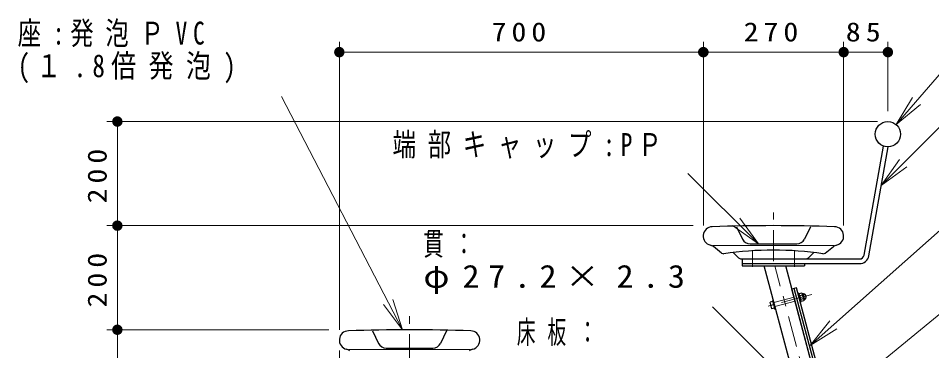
# Model space of a CAD drawing. Units: millimetres on the paper, with parts at other scales. Extents: x -385 to 0, y -19 to 267.
# Drawn here: x -156 to -68.2, y 113 to 145 of the extents above; entities that cross this region are included whole.
import ezdxf

# ---------------------------------------------------------------- set-up
doc = ezdxf.new("R2010")
doc.units = ezdxf.units.MM
doc.linetypes.add('USER1', pattern=[4.5, 2.5, -2])
doc.linetypes.add('USER2', pattern=[6, 3, -1, 1, -1])
doc.layers.add('LY_1', color=7, linetype='Continuous', lineweight=13)
doc.styles.add('ＭＳ ゴシック', font='')
doc.styles.get('ＭＳ ゴシック').set_extended_font_data('MS Gothic')

# ---------------------------------------------------------------- blocks, each defined once
blk = doc.blocks.new('filled_dot')
at = {"color": 0, "linetype": 'Continuous', "lineweight": -2, "const_width": 1.25}
blk.add_lwpolyline([(-0.625, 0, 1), (0.625, 0, 1)], format="xyb", close=True, dxfattribs=at)
blk = doc.blocks.new('open_arrow')
at = {"color": 0, "linetype": 'Continuous', "lineweight": -2}
blk.add_lwpolyline([(7.5, 1.25), (0, 0), (7.5, -1.25)], dxfattribs=at)

msp = doc.modelspace()

# ---------------------------------------------------------------- linework, layer by layer
at = {"layer": 'LY_1'}
for p, q in [((-125.174, 115.037), (-125.174, 142.704)), ((-90.174, 125.037), (-90.174, 142.704)), ((-76.694, 125.037), (-76.694, 142.704)), ((-72.444, 136.037), (-72.444, 142.704)), ((-71.65, 134.742), (-64.817, 142.663)), ((-125.174, 141.704), (-90.174, 141.704)), ((-90.194, 141.704), (-76.694, 141.704)), ((-76.694, 141.704), (-72.444, 141.704)), ((-119.106, 115.036), (-130.747, 137.457)), ((-73.082, 128.906), (-64.817, 137.171)), ((-73.444, 135.037), (-147.513, 135.037)), ((-146.513, 125.037), (-146.513, 135.037)), ((-84.896, 123.283), (-91.662, 130.049)), ((-79.925, 113.512), (-65.797, 126.053)), ((-91.174, 125.037), (-147.513, 125.037)), ((-146.513, 115.037), (-146.513, 125.037)), ((-82.276, 110.219), (-89.295, 117.225)), ((-81.516, 105.037), (-66.205, 117.582)), ((-126.174, 115.037), (-147.513, 115.037)), ((-146.513, 95.037), (-146.513, 115.037)), ((-125.174, 113.037), (-125.174, 54.002))]:
    msp.add_line(p, q, dxfattribs=at)
at = {"layer": 'LY_1', "lineweight": 25}
for p, q in [((-74.72, 122.209), (-72.873, 132.685)), ((-74.277, 122.131), (-72.429, 132.607)), ((-86.464, 121.837), (-75.183, 121.837)), ((-86.464, 121.387), (-75.163, 121.387)), ((-83.444, 121.837), (-75.163, 121.837)), ((-80.018, 105.037), (-84.338, 121.162)), ((-75.268, 95.037), (-82.268, 121.162)), ((-80.714, 118.554), (-80.972, 118.485)), ((-80.673, 118.513), (-80.714, 118.554)), ((-83.508, 117.753), (-83.764, 117.685)), ((-83.596, 117.057), (-83.764, 117.685)), ((-83.457, 117.87), (-83.534, 117.85)), ((-83.534, 117.85), (-83.314, 117.029)), ((-83.237, 117.049), (-83.457, 117.87)), ((-81.013, 118.525), (-81.09, 118.505)), ((-81.09, 118.505), (-80.87, 117.684)), ((-80.793, 117.704), (-81.013, 118.525)), ((-80.987, 118.429), (-80.972, 118.485)), ((-80.987, 118.429), (-80.819, 117.801)), ((-80.665, 118.373), (-80.923, 118.304)), ((-80.87, 117.684), (-80.793, 117.704)), ((-80.568, 118.01), (-80.826, 117.941)), ((-80.819, 117.801), (-80.778, 117.76)), ((-80.52, 117.829), (-80.778, 117.76)), ((-80.673, 118.513), (-80.505, 117.885)), ((-80.505, 117.885), (-80.52, 117.829)), ((-83.424, 117.439), (-83.68, 117.371)), ((-83.34, 117.125), (-83.596, 117.057)), ((-83.314, 117.029), (-83.237, 117.049))]:
    msp.add_line(p, q, dxfattribs=at)
at = {"layer": 'LY_1', "linetype": 'USER2'}
for p, q in [((-83.424, 121.612), (-83.424, 126.301)), ((-76.571, 96.037), (-83.303, 121.162)), ((-118.424, 111.612), (-118.424, 116.356))]:
    msp.add_line(p, q, dxfattribs=at)
at = {"layer": 'LY_1', "color": 150, "lineweight": 25}
for p, q in [((-86.994, 124.917), (-86.419, 123.728)), ((-79.894, 124.917), (-80.468, 123.728)), ((-88.429, 122.401), (-89.218, 123.022)), ((-85.694, 123.283), (-81.194, 123.283)), ((-78.458, 122.401), (-77.67, 123.022)), ((-121.974, 114.917), (-121.399, 113.728)), ((-114.874, 114.917), (-115.448, 113.728)), ((-120.674, 113.283), (-116.174, 113.283))]:
    msp.add_line(p, q, dxfattribs=at)
at = {"layer": 'LY_1', "color": 150}
for p, q in [((-89.294, 123.137), (-77.594, 123.137)), ((-124.274, 113.137), (-112.574, 113.137))]:
    msp.add_line(p, q, dxfattribs=at)
at = {"layer": 'LY_1', "color": 131, "lineweight": 25}
for p, q in [((-87.314, 122.458), (-86.811, 121.954)), ((-80.076, 121.954), (-79.573, 122.458)), ((-86.528, 121.837), (-80.359, 121.837))]:
    msp.add_line(p, q, dxfattribs=at)
at = {"layer": 'LY_1', "color": 4, "linetype": 'USER2'}
for p, q in [((-85.444, 122.626), (-85.444, 121.09)), ((-81.424, 122.626), (-81.424, 121.09)), ((-79.761, 118.421), (-83.956, 117.297))]:
    msp.add_line(p, q, dxfattribs=at)
at = {"layer": 'LY_1', "color": 4, "lineweight": 25}
for p, q in [((-86.464, 121.837), (-86.464, 121.162)), ((-86.464, 121.837), (-86.464, 121.387)), ((-80.464, 121.387), (-80.464, 121.162)), ((-86.464, 121.162), (-80.464, 121.162)), ((-81.239, 119.06), (-81.674, 118.944)), ((-76.627, 100.108), (-81.674, 118.944)), ((-76.409, 100.166), (-81.456, 119.002)), ((-76.192, 100.224), (-81.239, 119.06))]:
    msp.add_line(p, q, dxfattribs=at)
at = {"layer": 'LY_1', "color": 4, "linetype": 'USER1'}
for p, q in [((-81.467, 118.171), (-83.398, 117.653)), ((-81.363, 117.785), (-83.295, 117.267)), ((-80.559, 118.414), (-80.455, 118.028))]:
    msp.add_line(p, q, dxfattribs=at)
at = {"layer": 'LY_1', "lineweight": 25}
msp.add_circle((-72.444, 133.822), 1.215, dxfattribs=at)
at = {"layer": 'LY_1', "color": 150, "lineweight": 25}
for centre, radius, start, end in [((-89.294, 124.037), 0.9, 91.95865, 256.38937), ((-83.444, -47.024), 172.06, 88.04135, 91.95865), ((-77.594, 124.037), 0.9, 283.61063, 88.04135), ((-89.682, 122.433), 0.75, 51.76955, 76.38938), ((-77.205, 122.433), 0.75, 103.61062, 128.23045), ((-88.244, 122.637), 0.3, 231.76961, 278.34109), ((-83.444, 89.898), 32.788, 81.65891, 98.34109), ((-78.644, 122.637), 0.3, 261.65891, 308.2304), ((-118.424, -57.024), 172.06, 88.04135, 91.95865), ((-124.274, 114.037), 0.9, 91.95865, 256.38937), ((-112.574, 114.037), 0.9, 283.61063, 88.04135), ((-124.662, 112.433), 0.75, 51.76955, 76.38938), ((-112.185, 112.433), 0.75, 103.61062, 128.23045)]:
    msp.add_arc(centre, radius, start, end, dxfattribs=at)
at = {"layer": 'LY_1', "lineweight": 25}
for centre, radius, start, end in [((-75.163, 122.287), 0.45, 270, 350), ((-75.163, 122.287), 0.9, 270, 350), ((-80.659, 118.517), 0.339, 195.00451, 218.86891), ((-80.303, 118.276), 0.621, 177.41693, 212.59203), ((-80.491, 117.889), 0.339, 171.141, 195.00451), ((-81.001, 118.425), 0.339, 351.14008, 15.00449), ((-80.589, 118.199), 0.3, 285.0045, 105.0045), ((-81.188, 118.038), 0.621, 357.41697, 32.59206), ((-80.833, 117.798), 0.339, 15.00449, 38.8689)]:
    msp.add_arc(centre, radius, start, end, dxfattribs=at)
at = {"layer": 'LY_1', "color": 131, "lineweight": 25}
for centre, start, end in [((-86.528, 122.237), 225, 270), ((-80.359, 122.237), 270, 315)]:
    msp.add_arc(centre, 0.4, start, end, dxfattribs=at)
at = {"layer": 'LY_1', "linetype": 'USER1'}
msp.add_arc((-80.589, 118.199), 0.26, 285.0045, 105.0045, dxfattribs=at)
at = {"layer": 'LY_1', "color": 150, "lineweight": 25}
for centre, major_axis, start_param, end_param in [((-85.694, 124.052), (0.8, 0), 3.576381, 4.712389), ((-81.194, 124.052), (-0.8, 0), 1.570796, 2.706804), ((-120.674, 114.052), (0.8, 0), 3.576381, 4.712389), ((-116.174, 114.052), (-0.8, 0), 1.570796, 2.706804)]:
    msp.add_ellipse(centre, major_axis=major_axis, ratio=0.961266, start_param=start_param, end_param=end_param, dxfattribs=at)

# ---------------------------------------------------------------- block references
at = {"layer": 'LY_1', "xscale": 0.4, "yscale": 0.4}
for p in [(-125.174, 141.704), (-90.194, 141.704), (-76.694, 141.704)]:
    msp.add_blockref('filled_dot', p, dxfattribs=at)
for name, p, rotation in [('filled_dot', (-90.174, 141.704), 180), ('filled_dot', (-76.694, 141.704), 180), ('filled_dot', (-72.444, 141.704), 180), ('open_arrow', (-71.65, 134.742), 49.2), ('filled_dot', (-146.513, 135.037), 270), ('open_arrow', (-73.082, 128.906), 45), ('open_arrow', (-84.896, 123.283), 135), ('filled_dot', (-146.513, 125.037), 270), ('filled_dot', (-146.513, 125.037), 90), ('open_arrow', (-119.106, 115.036), 117.4), ('filled_dot', (-146.513, 115.037), 90), ('filled_dot', (-146.513, 115.037), 270), ('open_arrow', (-79.925, 113.512), 41.6)]:
    msp.add_blockref(name, p, dxfattribs=dict(at, rotation=rotation))

# ---------------------------------------------------------------- texts
at = {"layer": 'LY_1', "style": 'ＭＳ ゴシック'}
for s, insert, char_height, attachment_point in [('\\T1.5;\\W0.75;座:発泡ＰVC', (-156.098, 143.407), 2.199, 4), ('\\T1.33;\\W1.15;700', (-107.674, 142.704), 1.833, 8), ('\\T1.33;\\W1.15;270', (-83.444, 142.704), 1.833, 8), ('\\T1.34;\\W1.15;85', (-74.569, 142.704), 1.833, 8), ('\\T1.5;\\W0.8;(１.8倍発泡)', (-156.098, 140.107), 2.199, 4), ('\\T1.5;\\W0.75;端部キャップ:PＰ', (-120.056, 132.699), 2.199, 4), ('\\T1.5;\\W0.65;貫：', (-117.091, 123.175), 2.199, 4), ('\\T1.5;\\W1.1;φ27.2×2.3', (-117.091, 119.875), 2.199, 4), ('\\T1.64;\\W0.6;床板：', (-108.116, 114.697), 2.199, 4)]:
    msp.add_mtext(s, dxfattribs=dict(at, insert=insert, char_height=char_height, attachment_point=attachment_point))
at = {"layer": 'LY_1', "char_height": 1.833, "attachment_point": 8, "rotation": 90, "style": 'ＭＳ ゴシック'}
for insert in [(-147.513, 130.037), (-147.513, 120.037)]:
    msp.add_mtext('\\T1.33;\\W1.15;200', dxfattribs=dict(at, insert=insert))

doc.saveas('drawing.dxf')
